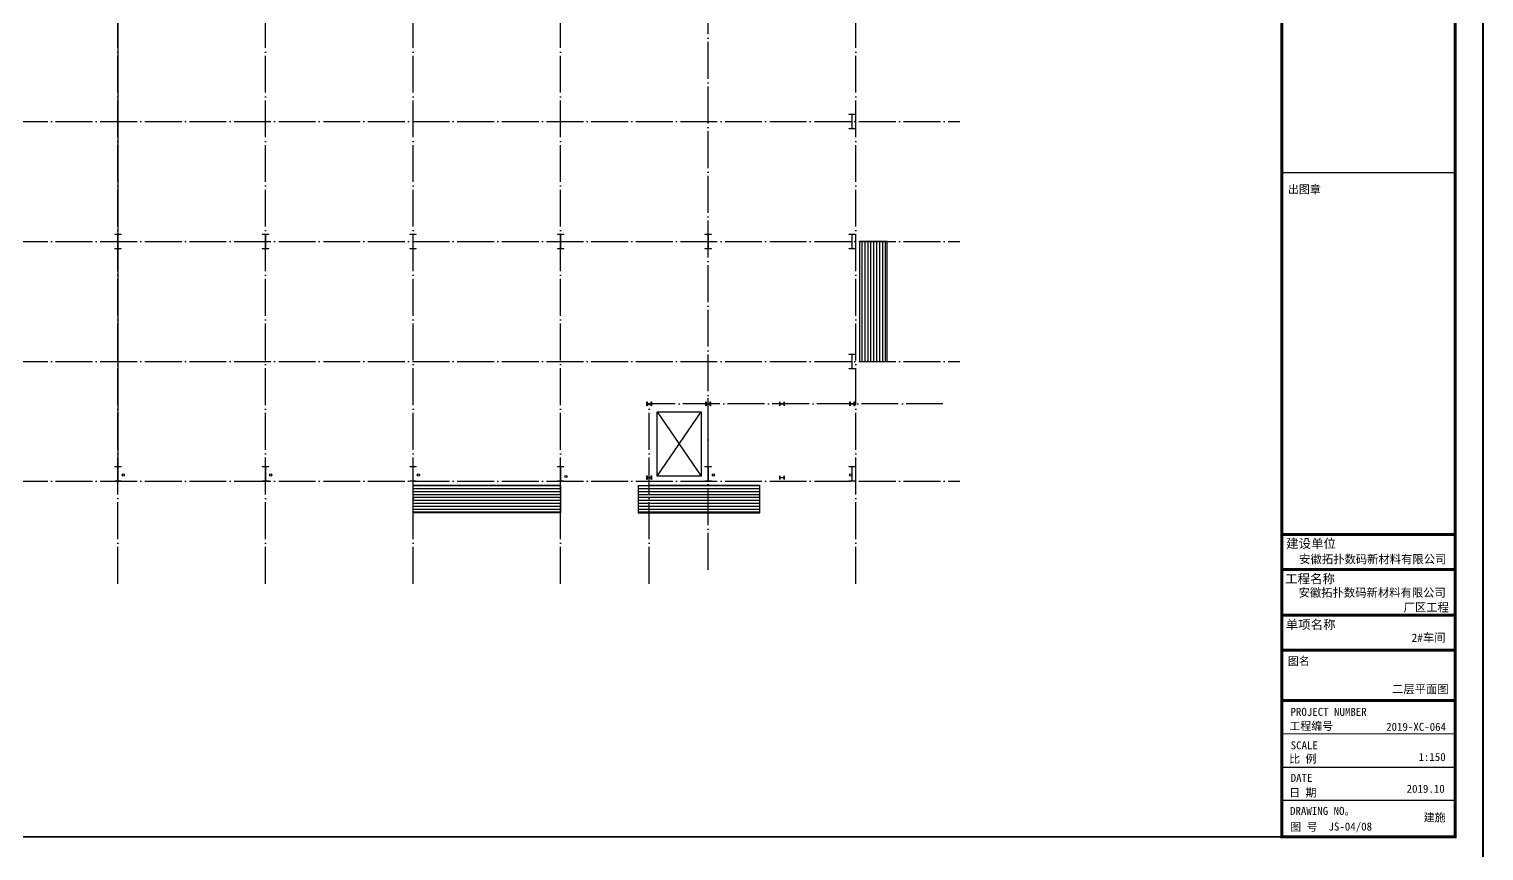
# Model space of a CAD drawing. Extents: x -518586 to 1253874, y -62343 to 661177.
# Drawn here: x 1175000 to 1253874, y 294840 to 339390 of the extents above; entities that cross this region are included whole.
import ezdxf

# ---------------------------------------------------------------- set-up
doc = ezdxf.new("R2010")
doc.units = 0
doc.header["$LTSCALE"] = 1000
doc.header["$MEASUREMENT"] = 0
doc.linetypes.add('DOTE', pattern=[2.42, 2, -0.2, 0.02, -0.2])
for name, color, linetype in [('DOTE', 9, 'DOTE'), ('E_OTHER', 7, 'Continuous'), ('N-通用', 7, 'Continuous'), ('PUB_TEXT', 7, 'Continuous'), ('TWT_TEXT', 7, 'Continuous'), ('图框', 7, 'Continuous'), ('尺寸线', 3, 'Continuous'), ('路', 150, 'Continuous')]:
    doc.layers.add(name, color=color, linetype=linetype)
doc.layers.add('柱_主零件_实线', color=51, linetype='Continuous', lineweight=18)
doc.layers.add('柱构件', color=7, linetype='Continuous', lineweight=25, true_color=0xffff94)
doc.styles.add('宋体', font='SimSun.ttf', dxfattribs={"width": 0.8})
doc.styles.add('黑体', font='simhei.ttf')
pattern_1 = [(180, (0, 0), (-1e-14, -158.75), [])]

msp = doc.modelspace()

# ---------------------------------------------------------------- hatches: boundary and pattern name
at = {"layer": '路'}
h = msp.add_hatch(dxfattribs=at)
h.set_pattern_fill('ANSI31', color=0, scale=100, angle=45, style=0)
h.set_pattern_definition([(270, (105900, 681752.29), (-158.75, 2e-10), [])])
h.paths.add_polyline_path([(1221519, 321376), (1221519, 327876), (1220019, 327876), (1220019, 326426), (1220019, 321376)])
h = msp.add_hatch(dxfattribs=at)
h.set_pattern_fill('ANSI31', color=0, scale=100, angle=135, style=0)
h.set_pattern_definition(pattern_1)
h.paths.add_polyline_path([(1203819, 313176), (1203819, 314676), (1195819, 314676), (1195819, 313176)])
h = msp.add_hatch(dxfattribs=at)
h.set_pattern_fill('ANSI31', color=0, scale=100, angle=135, style=0)
h.set_pattern_definition(pattern_1)
h.paths.add_polyline_path([(1208619, 314676), (1208019, 314676), (1208019, 313176), (1208619, 313176)])
h = msp.add_hatch(dxfattribs=at)
h.set_pattern_fill('ANSI31', color=0, scale=100, angle=135, style=0)
h.set_pattern_definition(pattern_1)
h.paths.add_polyline_path([(1211819, 313176), (1211819, 314676), (1208619, 314676), (1208619, 313176)])
h = msp.add_hatch(dxfattribs=at)
h.set_pattern_fill('ANSI31', color=0, scale=100, angle=135, style=0)
h.set_pattern_definition(pattern_1)
h.paths.add_polyline_path([(1214619, 313176), (1214619, 314676), (1211819, 314676), (1211819, 313176)])

# ---------------------------------------------------------------- linework, layer by layer
for p, q in [((1242920, 311998), (1252158, 311998)), ((1242920, 310100), (1252161, 310100)), ((1242920, 307618), (1252194, 307618)), ((1242920, 305721), (1252194, 305721))]:
    msp.add_line(p, q)
at = {"layer": 'DOTE', "color": 8}
for p, q in [((1179819, 309326), (1179819, 372427)), ((1187819, 309326), (1187819, 372427)), ((1195819, 309326), (1195819, 372427)), ((1203819, 309326), (1203819, 372427)), ((1211819, 310076), (1211819, 372427)), ((1111093, 334376), (1225456, 334376)), ((1111093, 327876), (1225456, 327876)), ((1111093, 321376), (1225456, 321376)), ((1208619, 309326), (1208619, 319076)), ((1224545, 319076), (1208619, 319076)), ((1111093, 314876), (1225456, 314876))]:
    msp.add_line(p, q, dxfattribs=at)
at = {"layer": 'DOTE', "color": 0}
msp.add_line((1219819, 309326), (1219819, 372427), dxfattribs=at)
at = {"layer": 'E_OTHER', "color": 0}
for centre in [(1180103, 315215), (1188103, 315215), (1196103, 315215), (1204103, 315137), (1212103, 315215)]:
    msp.add_circle(centre, 60, dxfattribs=at)
at = {"layer": 'N-通用', "color": 0, "linetype": 'DOTE', "ltscale": 0.8, "const_width": 75}
msp.add_lwpolyline([(1179819, 366876), (1179819, 315476)], dxfattribs=at)
at = {"layer": 'TWT_TEXT', "color": 253}
msp.add_line((1211819, 314876), (1211819, 319376), dxfattribs=at)
at = {"layer": '图框', "color": 0}
msp.add_line((1242920, 311998), (1252289, 311998), dxfattribs=at)
at = {"layer": '图框', "color": 4}
for points, const_width in [([(1096175, 294107), (1253825, 294107), (1253825, 383207), (1096175, 383207)], 98.6), ([(1099925, 295607), (1252325, 295607), (1252325, 381707), (1099925, 381707)], 98.6), ([(1242920, 381707), (1252325, 381707), (1252325, 295607), (1242920, 295607)], 163)]:
    msp.add_lwpolyline(points, close=True, dxfattribs=dict(at, const_width=const_width))
for points, const_width in [([(1242920, 381707), (1242920, 295607)], 163), ([(1242920, 311998), (1252289, 311998)], 164), ([(1242920, 310100), (1252292, 310100)], 164), ([(1242920, 307618), (1252325, 307618)], 164), ([(1242920, 305721), (1252325, 305721)], 164), ([(1242920, 302998), (1252325, 302998)], 164), ([(1242920, 301185), (1252325, 301185)], 66.6), ([(1242920, 299375), (1252325, 299375)], 66.6), ([(1242920, 297579), (1252325, 297579)], 66.6)]:
    msp.add_lwpolyline(points, dxfattribs=dict(at, const_width=const_width))
at = {"layer": '图框', "color": 0}
for points, const_width in [([(1242927, 331609), (1252332, 331609)], 82.5), ([(1242920, 311998), (1252289, 311998)], 66.6)]:
    msp.add_lwpolyline(points, dxfattribs=dict(at, const_width=const_width))
at = {"layer": '尺寸线', "color": 0}
for p, q in [((1209053, 318642), (1211446, 315158)), ((1209053, 315158), (1211446, 318642)), ((1208019, 314676), (1208019, 313176)), ((1208619, 314676), (1214619, 314676)), ((1214619, 313176), (1214619, 314676)), ((1208019, 313176), (1214619, 313176))]:
    msp.add_line(p, q, dxfattribs=at)
msp.add_lwpolyline([(1221519, 321376), (1221519, 327876), (1220019, 327876), (1220019, 321376), (1221519, 321376)], dxfattribs=at)
for points in [[(1209053, 318642), (1211446, 318642), (1211446, 315158), (1209053, 315158)], [(1195819, 314676), (1203819, 314676), (1203819, 313176), (1195819, 313176)]]:
    msp.add_lwpolyline(points, close=True, dxfattribs=at)
at = {"layer": '柱_主零件_实线', "ltscale": 20}
for p, q in [((1219794, 334776), (1219444, 334776)), ((1219444, 334776), (1219444, 334756)), ((1219444, 334756), (1219794, 334756)), ((1219612, 334756), (1219612, 333996)), ((1219626, 333996), (1219626, 334756)), ((1219794, 334756), (1219794, 334776)), ((1219444, 333996), (1219444, 333976)), ((1219794, 333996), (1219444, 333996)), ((1219444, 333976), (1219794, 333976)), ((1219794, 333976), (1219794, 333996)), ((1179994, 328276), (1179644, 328276)), ((1179644, 328276), (1179644, 328256)), ((1179644, 328256), (1179994, 328256)), ((1179812, 328256), (1179812, 327496)), ((1179826, 327496), (1179826, 328256)), ((1179994, 328256), (1179994, 328276)), ((1187994, 328276), (1187644, 328276)), ((1187644, 328276), (1187644, 328256)), ((1187644, 328256), (1187994, 328256)), ((1187812, 328256), (1187812, 327496)), ((1187826, 327496), (1187826, 328256)), ((1187994, 328256), (1187994, 328276)), ((1195994, 328276), (1195644, 328276)), ((1195644, 328276), (1195644, 328256)), ((1195644, 328256), (1195994, 328256)), ((1195812, 328256), (1195812, 327496)), ((1195826, 327496), (1195826, 328256)), ((1195994, 328256), (1195994, 328276)), ((1203994, 328276), (1203644, 328276)), ((1203644, 328276), (1203644, 328256)), ((1203644, 328256), (1203994, 328256)), ((1203812, 328256), (1203812, 327496)), ((1203826, 327496), (1203826, 328256)), ((1203994, 328256), (1203994, 328276)), ((1211994, 328276), (1211644, 328276)), ((1211644, 328276), (1211644, 328256)), ((1211644, 328256), (1211994, 328256)), ((1211812, 328256), (1211812, 327496)), ((1211826, 327496), (1211826, 328256)), ((1211994, 328256), (1211994, 328276)), ((1219794, 328276), (1219444, 328276)), ((1219444, 328276), (1219444, 328256)), ((1219444, 328256), (1219794, 328256)), ((1219612, 328256), (1219612, 327496)), ((1219626, 327496), (1219626, 328256)), ((1219794, 328256), (1219794, 328276)), ((1179644, 327496), (1179644, 327476)), ((1179994, 327496), (1179644, 327496)), ((1179644, 327476), (1179994, 327476)), ((1179994, 327476), (1179994, 327496)), ((1187644, 327496), (1187644, 327476)), ((1187994, 327496), (1187644, 327496)), ((1187644, 327476), (1187994, 327476)), ((1187994, 327476), (1187994, 327496)), ((1195644, 327496), (1195644, 327476)), ((1195994, 327496), (1195644, 327496)), ((1195644, 327476), (1195994, 327476)), ((1195994, 327476), (1195994, 327496)), ((1203644, 327496), (1203644, 327476)), ((1203994, 327496), (1203644, 327496)), ((1203644, 327476), (1203994, 327476)), ((1203994, 327476), (1203994, 327496)), ((1211644, 327496), (1211644, 327476)), ((1211994, 327496), (1211644, 327496)), ((1211644, 327476), (1211994, 327476)), ((1211994, 327476), (1211994, 327496)), ((1219444, 327496), (1219444, 327476)), ((1219794, 327496), (1219444, 327496)), ((1219444, 327476), (1219794, 327476)), ((1219794, 327476), (1219794, 327496)), ((1219794, 321776), (1219444, 321776)), ((1219444, 321776), (1219444, 321756)), ((1219444, 321756), (1219794, 321756)), ((1219612, 321756), (1219612, 320996)), ((1219626, 320996), (1219626, 321756)), ((1219794, 321756), (1219794, 321776)), ((1219444, 320996), (1219444, 320976)), ((1219794, 320996), (1219444, 320996)), ((1219444, 320976), (1219794, 320976)), ((1219794, 320976), (1219794, 320996)), ((1179994, 315676), (1179644, 315676)), ((1179644, 315676), (1179644, 315656)), ((1179644, 315656), (1179994, 315656)), ((1179812, 315656), (1179812, 314896)), ((1179826, 314896), (1179826, 315656)), ((1179994, 315656), (1179994, 315676)), ((1187994, 315676), (1187644, 315676)), ((1187644, 315676), (1187644, 315656)), ((1187644, 315656), (1187994, 315656)), ((1187812, 315656), (1187812, 314896)), ((1187826, 314896), (1187826, 315656)), ((1187994, 315656), (1187994, 315676)), ((1195994, 315676), (1195644, 315676)), ((1195644, 315676), (1195644, 315656)), ((1195644, 315656), (1195994, 315656)), ((1195812, 315656), (1195812, 314896)), ((1195826, 314896), (1195826, 315656)), ((1195994, 315656), (1195994, 315676)), ((1203994, 315676), (1203644, 315676)), ((1203644, 315676), (1203644, 315656)), ((1203644, 315656), (1203994, 315656)), ((1203812, 315656), (1203812, 314896)), ((1203826, 314896), (1203826, 315656)), ((1203994, 315656), (1203994, 315676)), ((1211994, 315676), (1211644, 315676)), ((1211644, 315676), (1211644, 315656)), ((1211644, 315656), (1211994, 315656)), ((1211812, 315656), (1211812, 314896)), ((1211826, 314896), (1211826, 315656)), ((1211994, 315656), (1211994, 315676)), ((1219794, 315676), (1219444, 315676)), ((1219444, 315676), (1219444, 315656)), ((1219444, 315656), (1219794, 315656)), ((1219612, 315656), (1219612, 314896)), ((1219626, 314896), (1219626, 315656)), ((1219794, 315656), (1219794, 315676)), ((1179644, 314896), (1179644, 314876)), ((1179994, 314896), (1179644, 314896)), ((1179644, 314876), (1179994, 314876)), ((1179994, 314876), (1179994, 314896)), ((1187644, 314896), (1187644, 314876)), ((1187994, 314896), (1187644, 314896)), ((1187644, 314876), (1187994, 314876)), ((1187994, 314876), (1187994, 314896)), ((1195644, 314896), (1195644, 314876)), ((1195994, 314896), (1195644, 314896)), ((1195644, 314876), (1195994, 314876)), ((1195994, 314876), (1195994, 314896)), ((1203644, 314896), (1203644, 314876)), ((1203994, 314896), (1203644, 314896)), ((1203644, 314876), (1203994, 314876)), ((1203994, 314876), (1203994, 314896)), ((1211644, 314896), (1211644, 314876)), ((1211994, 314896), (1211644, 314896)), ((1211644, 314876), (1211994, 314876)), ((1211994, 314876), (1211994, 314896)), ((1219444, 314896), (1219444, 314876)), ((1219794, 314896), (1219444, 314896)), ((1219444, 314876), (1219794, 314876)), ((1219794, 314876), (1219794, 314896))]:
    msp.add_line(p, q, dxfattribs=at)
at = {"layer": '柱构件'}
for p, q in [((1208494, 318976), (1208494, 319176)), ((1208494, 319176), (1208508, 319176)), ((1208508, 318976), (1208494, 318976)), ((1208508, 319176), (1208508, 318976)), ((1208508, 319081), (1208730, 319081)), ((1208730, 319071), (1208508, 319071)), ((1208730, 319176), (1208744, 319176)), ((1208730, 318976), (1208730, 319176)), ((1208744, 318976), (1208730, 318976)), ((1208744, 319176), (1208744, 318976)), ((1211694, 318976), (1211694, 319176)), ((1211694, 319176), (1211708, 319176)), ((1211708, 318976), (1211694, 318976)), ((1211708, 319176), (1211708, 318976)), ((1211708, 319081), (1211930, 319081)), ((1211930, 319071), (1211708, 319071)), ((1211930, 319176), (1211944, 319176)), ((1211930, 318976), (1211930, 319176)), ((1211944, 318976), (1211930, 318976)), ((1211944, 319176), (1211944, 318976)), ((1215694, 318976), (1215694, 319176)), ((1215694, 319176), (1215708, 319176)), ((1215708, 318976), (1215694, 318976)), ((1215708, 319176), (1215708, 318976)), ((1215708, 319081), (1215930, 319081)), ((1215930, 319071), (1215708, 319071)), ((1215930, 319176), (1215944, 319176)), ((1215930, 318976), (1215930, 319176)), ((1215944, 318976), (1215930, 318976)), ((1215944, 319176), (1215944, 318976)), ((1219494, 318976), (1219494, 319176)), ((1219494, 319176), (1219508, 319176)), ((1219508, 318976), (1219494, 318976)), ((1219508, 319176), (1219508, 318976)), ((1219508, 319081), (1219730, 319081)), ((1219730, 319071), (1219508, 319071)), ((1219730, 319176), (1219744, 319176)), ((1219730, 318976), (1219730, 319176)), ((1219744, 318976), (1219730, 318976)), ((1219744, 319176), (1219744, 318976)), ((1208494, 314976), (1208494, 315176)), ((1208494, 315176), (1208508, 315176)), ((1208508, 314976), (1208494, 314976)), ((1208508, 315176), (1208508, 314976)), ((1208508, 315081), (1208730, 315081)), ((1208730, 315071), (1208508, 315071)), ((1208730, 315176), (1208744, 315176)), ((1208730, 314976), (1208730, 315176)), ((1208744, 314976), (1208730, 314976)), ((1208744, 315176), (1208744, 314976)), ((1215694, 314976), (1215694, 315176)), ((1215694, 315176), (1215708, 315176)), ((1215708, 314976), (1215694, 314976)), ((1215708, 315176), (1215708, 314976)), ((1215708, 315081), (1215930, 315081)), ((1215930, 315071), (1215708, 315071)), ((1215930, 315176), (1215944, 315176)), ((1215930, 314976), (1215930, 315176)), ((1215944, 314976), (1215930, 314976)), ((1215944, 315176), (1215944, 314976))]:
    msp.add_line(p, q, dxfattribs=at)
at = {"layer": '路', "color": 0}
msp.add_circle((1219538, 315220), 60, dxfattribs=at)

# ---------------------------------------------------------------- texts
at = {"layer": 'PUB_TEXT'}
for s, height, style, p in [('安徽拓扑数码新材料有限公司', 450, '宋体', (1243861, 310429)), ('安徽拓扑数码新材料有限公司', 450, '宋体', (1243828, 308614)), ('厂区工程', 450, '宋体', (1249521, 307815)), ('2#车间', 450, '黑体', (1249952, 306171)), ('二层平面图', 450, '宋体', (1248894, 303387, 0)), ('2019-XC-064', 433.86, '黑体', (1248574, 301351)), ('1:150', 433.9, '黑体', (1250327, 299715)), ('2019.10', 433.9, '黑体', (1249684, 297992)), ('建施', 433.9, '黑体', (1250611, 296440)), ('JS-04/08', 433.9, '黑体', (1245449, 295944))]:
    msp.add_text(s, height=height, dxfattribs=dict(at, style=style)).set_placement(p)
at = {"layer": '图框', "color": 4, "style": '黑体'}
for s, height, p in [('出图章', 433.9, (1243251, 330486)), ('建设单位', 495, (1243153, 311261)), ('工程名称', 495, (1243098, 309344)), ('单项名称', 495, (1243131, 306862)), ('图名', 433.9, (1243245, 304911)), ('工程编号', 433.9, (1243330, 301394)), ('SCALE', 433.9, (1243399, 300346)), ('比 例', 433.9, (1243316, 299615)), ('DATE', 433.9, (1243397, 298583)), ('日 期', 433.9, (1243316, 297779)), ('DRAWING NO。', 433.86, (1243363, 296793)), ('图 号', 433.9, (1243377, 295926))]:
    msp.add_text(s, height=height, dxfattribs=at).set_placement(p)
at = {"layer": '图框', "color": 0, "style": '黑体'}
msp.add_text('PROJECT NUMBER', height=433.86, dxfattribs=at).set_placement((1243389, 302161))

doc.saveas('drawing.dxf')
